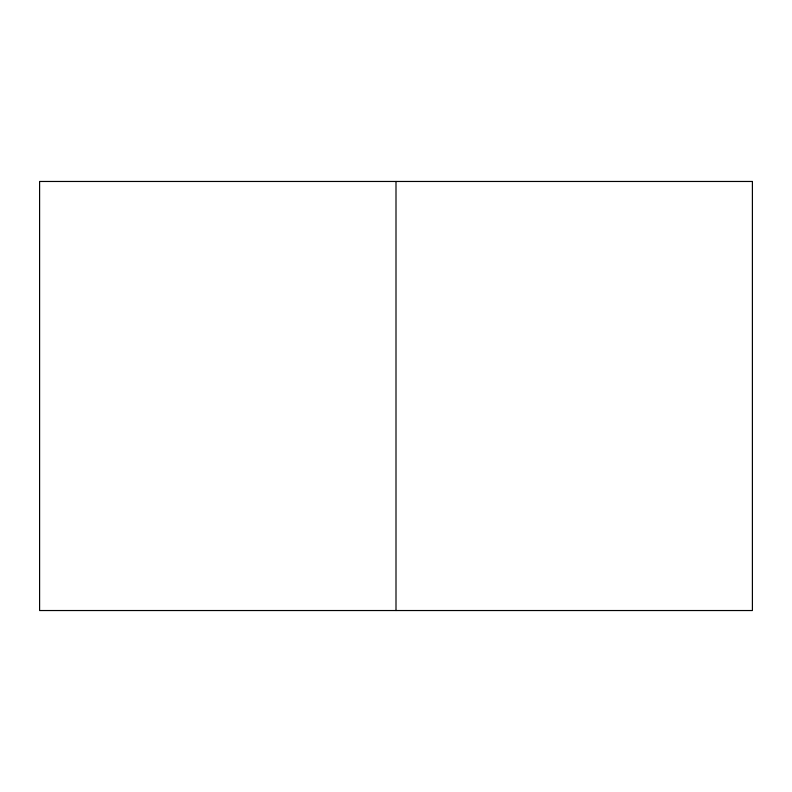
<?xml version="1.0" encoding="UTF-8"?>
<svg xmlns="http://www.w3.org/2000/svg" width="792" height="792" viewBox="0 0 792 792"><rect width="100%" height="100%" fill="white"/><g stroke="black" fill="none" stroke-linecap="round" stroke-linejoin="round"><path stroke-width="1.19" d="M396 181.467L396 610.533M752.4 181.467L39.6 181.467L39.6 610.533L752.4 610.533L752.4 181.467"/></g></svg>
